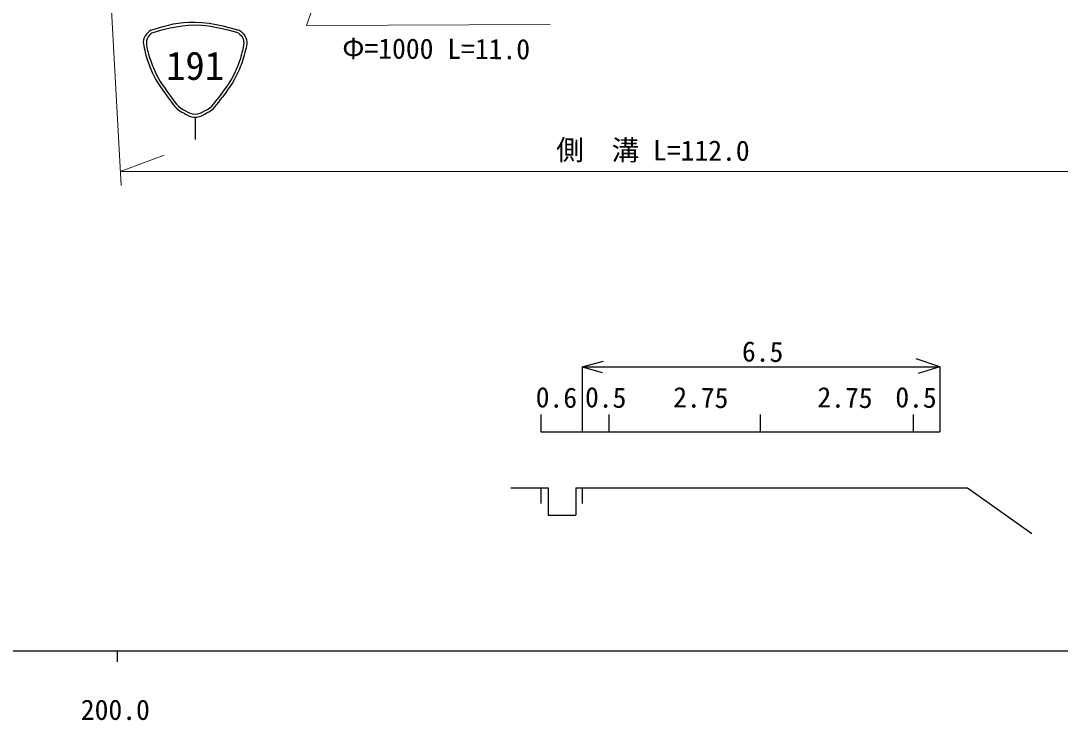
# Model space of a CAD drawing. Units: millimetres, scale not verified. Extents: x -116516170 to 680000, y -184933146 to 380000.
# Drawn here: x 259302 to 353207, y 198715 to 261946 of the extents above; entities that cross this region are included whole.
import ezdxf
from ezdxf.enums import TextEntityAlignment as Align

# ---------------------------------------------------------------- set-up
doc = ezdxf.new("R2010")
doc.units = ezdxf.units.MM
doc.header["$LTSCALE"] = 1000
for name, color, linetype, lineweight in [('M-BGD', 7, 'Continuous', 25), ('M-STR-HTXT', 7, 'Continuous', 13), ('M-STR-STRC', 7, 'Continuous', 25), ('M-TTL-BAND', 7, 'Continuous', 25)]:
    doc.layers.add(name, color=color, linetype=linetype, lineweight=lineweight)
doc.styles.add('ＭＳ ゴシック', font='')
doc.styles.get('ＭＳ ゴシック').set_extended_font_data('MS Gothic')

msp = doc.modelspace()

# ---------------------------------------------------------------- linework, layer by layer
at = {"layer": 'M-BGD'}
for p, q in [((310027, 230664), (311953, 231182)), ((342338, 230664), (340205, 231389)), ((310027, 230664), (342338, 230664)), ((310027, 230664), (310027, 224782)), ((310027, 230664), (311829, 230146)), ((342338, 230664), (340370, 230063)), ((342338, 230664), (342338, 224782)), ((306299, 226356), (306299, 224782)), ((312429, 226356), (312429, 224782)), ((326100, 226356), (326100, 224782)), ((339935, 226356), (339935, 224782)), ((306299, 224782), (342338, 224782)), ((303565, 219728), (306961, 219728)), ((306299, 219728), (306299, 218320)), ((306961, 219728), (306961, 217243)), ((309447, 219728), (344823, 219728)), ((309447, 219728), (309447, 217243)), ((310027, 219728), (310027, 218320)), ((344823, 219728), (350644, 215606)), ((306961, 217243), (309447, 217243))]:
    msp.add_line(p, q, dxfattribs=at)
at = {"layer": 'M-STR-HTXT'}
for p, q in [((302632, 311492), (285128, 261513)), ((265200, 305693), (268363, 247068)), ((285128, 261513), (307127, 261624)), ((268295, 248333), (272265, 249809)), ((268295, 248333), (357123, 248333))]:
    msp.add_line(p, q, dxfattribs=at)
at = {"layer": 'M-STR-STRC'}
msp.add_line((275048, 253228), (275048, 251228), dxfattribs=at)
for points, knots in [([(271048, 261084), (270812, 260937), (270699, 260815), (270548, 260584), (270227, 260094), (270414, 259660), (270548, 259084)], [0, 0, 0, 0, 1, 1, 1, 2, 2, 2, 2]), ([(271048, 261084), (272748, 261614), (273459, 261839), (275048, 261833), (276638, 261826), (278810, 261158), (279048, 261084)], [0, 0, 0, 0, 1, 1, 1, 2, 2, 2, 2]), ([(271146, 260846), (271883, 261075), (273497, 261578), (275048, 261578), (276598, 261578), (278712, 260926), (278950, 260853)], [0, 0, 0, 0, 1, 1, 1, 2, 2, 2, 2]), ([(279048, 261084), (279285, 260937), (279397, 260815), (279548, 260584), (279869, 260094), (279683, 259660), (279548, 259084)], [0, 0, 0, 0, 1, 1, 1, 2, 2, 2, 2]), ([(271142, 260849), (271087, 260801), (270908, 260644), (270798, 260481), (270510, 260054), (270730, 259342), (270785, 259163)], [0, 0, 0, 0, 1, 1, 1, 2, 2, 2, 2]), ([(278952, 260853), (279007, 260804), (279187, 260645), (279298, 260481), (279586, 260054), (279366, 259340), (279310, 259162)], [0, 0, 0, 0, 1, 1, 1, 2, 2, 2, 2]), ([(270548, 259084), (270728, 258385), (270816, 258156), (271048, 257584), (271477, 256529), (271786, 256175), (272548, 255084)], [0, 0, 0, 0, 1, 1, 1, 2, 2, 2, 2]), ([(270785, 259163), (270962, 258477), (271048, 258252), (271277, 257689), (271701, 256644), (272007, 256293), (272763, 255213)], [0, 0, 0, 0, 1, 1, 1, 2, 2, 2, 2]), ([(279311, 259163), (279134, 258477), (279048, 258252), (278820, 257689), (278395, 256644), (278089, 256293), (277334, 255213)], [0, 0, 0, 0, 1, 1, 1, 2, 2, 2, 2]), ([(279548, 259084), (279368, 258385), (279281, 258156), (279048, 257584), (278619, 256529), (278311, 256175), (277548, 255084)], [0, 0, 0, 0, 1, 1, 1, 2, 2, 2, 2]), ([(272548, 255084), (273098, 254358), (273307, 253955), (274048, 253584), (274419, 253399), (274634, 253228), (275048, 253228), (275463, 253228), (275677, 253399), (276048, 253584), (276789, 253955), (276999, 254358), (277548, 255084)], [0, 0, 0, 0, 1, 1, 1, 2, 2, 2, 3, 3, 3, 4, 4, 4, 4]), ([(272725, 255261), (273260, 254554), (273460, 254154), (274185, 253801), (274507, 253644), (274690, 253493), (275048, 253493), (275406, 253493), (275589, 253644), (275911, 253801), (276637, 254154), (276836, 254554), (277371, 255261)], [0, 0, 0, 0, 1, 1, 1, 2, 2, 2, 3, 3, 3, 4, 4, 4, 4])]:
    msp.add_open_spline(points, degree=3, knots=knots, dxfattribs=at)
at = {"layer": 'M-TTL-BAND'}
for p, q in [((40000, 205000), (579000, 205000)), ((268000, 205000), (268000, 204000))]:
    msp.add_line(p, q, dxfattribs=at)

# ---------------------------------------------------------------- texts
at = {"layer": 'M-BGD', "style": 'ＭＳ ゴシック'}
for s, p in [('6.5', (324434, 230600)), ('0.6', (305800, 226458)), ('0.5', (310256, 226458)), ('2.75', (318220, 226458)), ('2.75', (331246, 226458)), ('0.5', (338290, 226458))]:
    msp.add_text(s, height=1833, rotation=359.077, dxfattribs=at).set_placement(p, align=Align.BOTTOM_LEFT)
at = {"layer": 'M-STR-HTXT', "style": 'ＭＳ ゴシック'}
for s, p in [('Φ=1000 L=11.0', (288341, 257989)), ('側\u3000溝 L=112.0', (307669, 248813))]:
    msp.add_text(s, height=1833, rotation=359.737, dxfattribs=at).set_placement(p, align=Align.BOTTOM_LEFT)
at = {"layer": 'M-STR-STRC', "style": 'ＭＳ ゴシック'}
msp.add_text('191', height=2566, dxfattribs=at).set_placement((275048, 255834), align=Align.BOTTOM_CENTER)
at = {"layer": 'M-TTL-BAND', "style": 'ＭＳ ゴシック'}
msp.add_text('200.0', height=1833, dxfattribs=at).set_placement((267844, 198195), align=Align.BOTTOM_CENTER)

doc.saveas('drawing.dxf')
